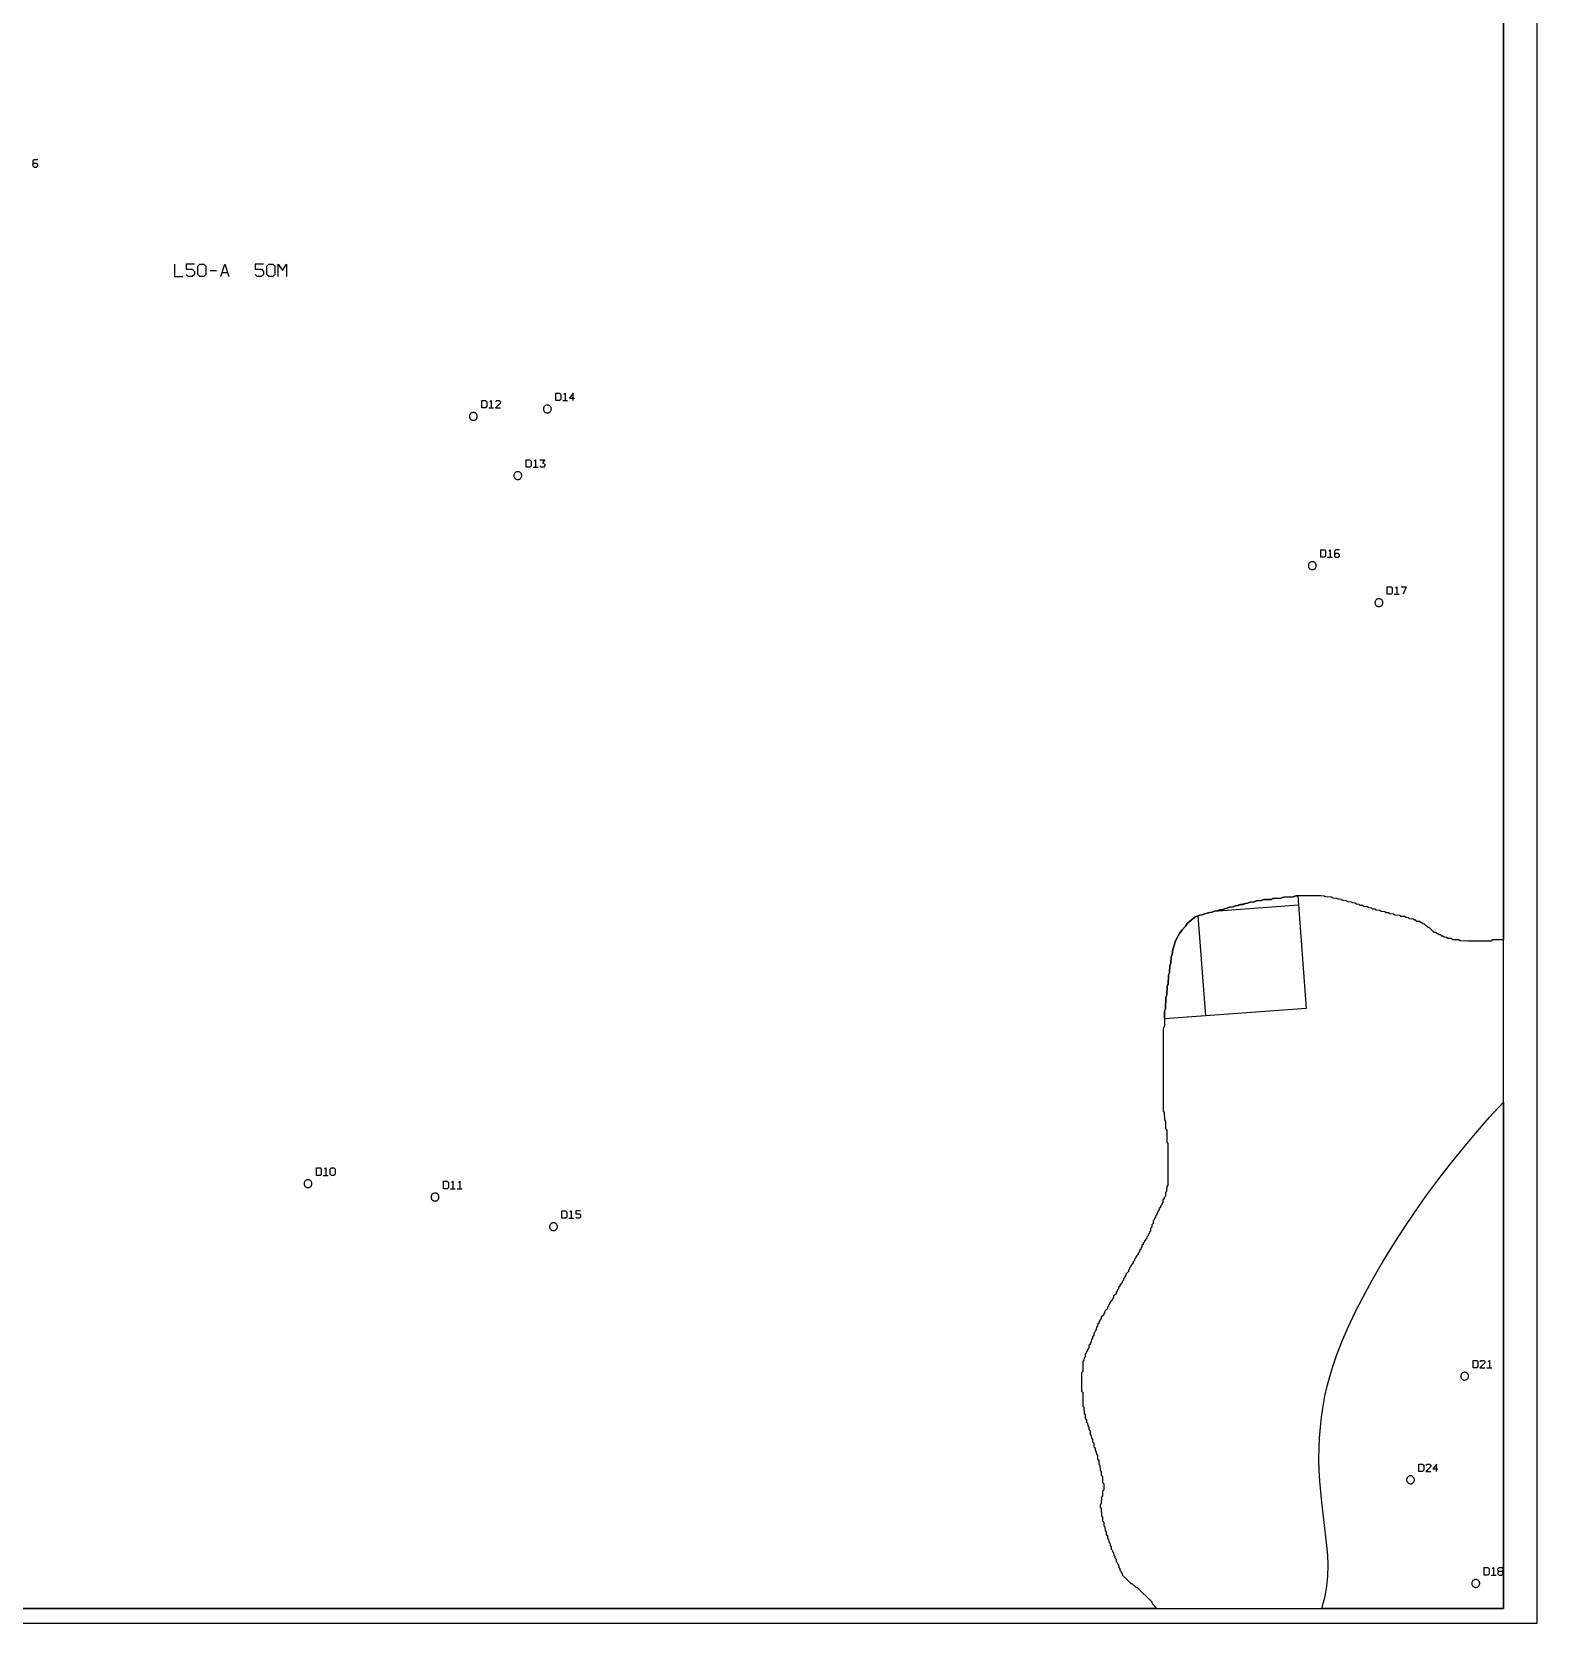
# Model space of a CAD drawing. Header units: millimetres. Extents: x 0 to 1219, y 0 to 1240.
# Drawn here: x 609 to 1219, y 0 to 645 of the extents above; entities that cross this region are included whole.
import ezdxf

# ---------------------------------------------------------------- set-up
doc = ezdxf.new("R2010")
doc.units = ezdxf.units.MM
for name, color, linetype in [('CUT_DOWEL_3.2', 2, 'Continuous'), ('CUT_OUTER', 1, 'Continuous'), ('ENGRAVE_BLDG_BOX', 5, 'Continuous'), ('ENGRAVE_BLDG_FOOTPRINT', 8, 'Continuous'), ('ENGRAVE_NEXT', 3, 'Continuous'), ('ENGRAVE_TEXT', 2, 'Continuous'), ('SHEET_EDGE', 7, 'Continuous')]:
    doc.layers.add(name, color=color, linetype=linetype)

msp = doc.modelspace()

# ---------------------------------------------------------------- linework, layer by layer
at = {"layer": 'CUT_DOWEL_3.2'}
for points in [[(789.71, 489.07), (789.69, 489.28), (789.65, 489.48), (789.58, 489.68), (789.49, 489.87), (789.38, 490.04), (789.24, 490.2), (789.08, 490.34), (788.91, 490.45), (788.72, 490.55), (788.52, 490.61), (788.32, 490.66), (788.11, 490.67), (787.9, 490.66), (787.69, 490.61), (787.49, 490.55), (787.31, 490.45), (787.13, 490.34), (786.98, 490.2), (786.84, 490.04), (786.72, 489.87), (786.63, 489.68), (786.56, 489.48), (786.52, 489.28), (786.51, 489.07), (786.52, 488.86), (786.56, 488.66), (786.63, 488.46), (786.72, 488.27), (786.84, 488.1), (786.98, 487.94), (787.13, 487.8), (787.31, 487.68), (787.49, 487.59), (787.69, 487.52), (787.9, 487.48), (788.11, 487.47), (788.32, 487.48), (788.52, 487.52), (788.72, 487.59), (788.91, 487.68), (789.08, 487.8), (789.24, 487.94), (789.38, 488.1), (789.49, 488.27), (789.58, 488.46), (789.65, 488.66), (789.69, 488.86), (789.71, 489.07)], [(819.71, 492.07), (819.69, 492.28), (819.65, 492.48), (819.58, 492.68), (819.49, 492.87), (819.38, 493.04), (819.24, 493.2), (819.08, 493.34), (818.91, 493.45), (818.72, 493.55), (818.52, 493.61), (818.32, 493.66), (818.11, 493.67), (817.9, 493.66), (817.69, 493.61), (817.49, 493.55), (817.31, 493.45), (817.13, 493.34), (816.98, 493.2), (816.84, 493.04), (816.72, 492.87), (816.63, 492.68), (816.56, 492.48), (816.52, 492.28), (816.51, 492.07), (816.52, 491.86), (816.56, 491.66), (816.63, 491.46), (816.72, 491.27), (816.84, 491.1), (816.98, 490.94), (817.13, 490.8), (817.31, 490.68), (817.49, 490.59), (817.69, 490.52), (817.9, 490.48), (818.11, 490.47), (818.32, 490.48), (818.52, 490.52), (818.72, 490.59), (818.91, 490.68), (819.08, 490.8), (819.24, 490.94), (819.38, 491.1), (819.49, 491.27), (819.58, 491.46), (819.65, 491.66), (819.69, 491.86), (819.71, 492.07)], [(807.71, 465.07), (807.69, 465.28), (807.65, 465.48), (807.58, 465.68), (807.49, 465.87), (807.38, 466.04), (807.24, 466.2), (807.08, 466.34), (806.91, 466.45), (806.72, 466.55), (806.52, 466.61), (806.32, 466.66), (806.11, 466.67), (805.9, 466.66), (805.69, 466.61), (805.49, 466.55), (805.31, 466.45), (805.13, 466.34), (804.98, 466.2), (804.84, 466.04), (804.72, 465.87), (804.63, 465.68), (804.56, 465.48), (804.52, 465.28), (804.51, 465.07), (804.52, 464.86), (804.56, 464.66), (804.63, 464.46), (804.72, 464.27), (804.84, 464.1), (804.98, 463.94), (805.13, 463.8), (805.31, 463.68), (805.49, 463.59), (805.69, 463.52), (805.9, 463.48), (806.11, 463.47), (806.32, 463.48), (806.52, 463.52), (806.72, 463.59), (806.91, 463.68), (807.08, 463.8), (807.24, 463.94), (807.38, 464.1), (807.49, 464.27), (807.58, 464.46), (807.65, 464.66), (807.69, 464.86), (807.71, 465.07)], [(1129.68, 428.58), (1129.66, 428.79), (1129.62, 429), (1129.55, 429.19), (1129.46, 429.38), (1129.34, 429.56), (1129.21, 429.71), (1129.05, 429.85), (1128.88, 429.97), (1128.69, 430.06), (1128.49, 430.13), (1128.28, 430.17), (1128.08, 430.18), (1127.87, 430.17), (1127.66, 430.13), (1127.46, 430.06), (1127.28, 429.97), (1127.1, 429.85), (1126.94, 429.71), (1126.81, 429.56), (1126.69, 429.38), (1126.6, 429.19), (1126.53, 429), (1126.49, 428.79), (1126.48, 428.58), (1126.49, 428.37), (1126.53, 428.17), (1126.6, 427.97), (1126.69, 427.78), (1126.81, 427.61), (1126.94, 427.45), (1127.1, 427.31), (1127.28, 427.2), (1127.46, 427.1), (1127.66, 427.04), (1127.87, 427), (1128.08, 426.98), (1128.28, 427), (1128.49, 427.04), (1128.69, 427.1), (1128.88, 427.2), (1129.05, 427.31), (1129.21, 427.45), (1129.34, 427.61), (1129.46, 427.78), (1129.55, 427.97), (1129.62, 428.17), (1129.66, 428.37), (1129.68, 428.58)], [(1156.68, 413.58), (1156.66, 413.79), (1156.62, 414), (1156.55, 414.19), (1156.46, 414.38), (1156.34, 414.56), (1156.21, 414.71), (1156.05, 414.85), (1155.88, 414.97), (1155.69, 415.06), (1155.49, 415.13), (1155.28, 415.17), (1155.08, 415.18), (1154.87, 415.17), (1154.66, 415.13), (1154.46, 415.06), (1154.28, 414.97), (1154.1, 414.85), (1153.94, 414.71), (1153.81, 414.56), (1153.69, 414.38), (1153.6, 414.19), (1153.53, 414), (1153.49, 413.79), (1153.48, 413.58), (1153.49, 413.37), (1153.53, 413.17), (1153.6, 412.97), (1153.69, 412.78), (1153.81, 412.61), (1153.94, 412.45), (1154.1, 412.31), (1154.28, 412.2), (1154.46, 412.1), (1154.66, 412.04), (1154.87, 412), (1155.08, 411.98), (1155.28, 412), (1155.49, 412.04), (1155.69, 412.1), (1155.88, 412.2), (1156.05, 412.31), (1156.21, 412.45), (1156.34, 412.61), (1156.46, 412.78), (1156.55, 412.97), (1156.62, 413.17), (1156.66, 413.37), (1156.68, 413.58)], [(722.69, 178.09), (722.67, 178.3), (722.63, 178.5), (722.56, 178.7), (722.47, 178.89), (722.35, 179.06), (722.22, 179.22), (722.06, 179.36), (721.89, 179.48), (721.7, 179.57), (721.5, 179.63), (721.29, 179.68), (721.09, 179.69), (720.88, 179.68), (720.67, 179.63), (720.47, 179.57), (720.29, 179.48), (720.11, 179.36), (719.95, 179.22), (719.82, 179.06), (719.7, 178.89), (719.61, 178.7), (719.54, 178.5), (719.5, 178.3), (719.49, 178.09), (719.5, 177.88), (719.54, 177.68), (719.61, 177.48), (719.7, 177.29), (719.82, 177.12), (719.95, 176.96), (720.11, 176.82), (720.29, 176.7), (720.47, 176.61), (720.67, 176.54), (720.88, 176.5), (721.09, 176.49), (721.29, 176.5), (721.5, 176.54), (721.7, 176.61), (721.89, 176.7), (722.06, 176.82), (722.22, 176.96), (722.35, 177.12), (722.47, 177.29), (722.56, 177.48), (722.63, 177.68), (722.67, 177.88), (722.69, 178.09)], [(774.18, 172.68), (774.16, 172.89), (774.12, 173.1), (774.06, 173.3), (773.96, 173.48), (773.85, 173.66), (773.71, 173.81), (773.55, 173.95), (773.38, 174.07), (773.19, 174.16), (772.99, 174.23), (772.79, 174.27), (772.58, 174.28), (772.37, 174.27), (772.16, 174.23), (771.97, 174.16), (771.78, 174.07), (771.6, 173.95), (771.45, 173.81), (771.31, 173.66), (771.19, 173.48), (771.1, 173.3), (771.03, 173.1), (770.99, 172.89), (770.98, 172.68), (770.99, 172.47), (771.03, 172.27), (771.1, 172.07), (771.19, 171.88), (771.31, 171.71), (771.45, 171.55), (771.6, 171.41), (771.78, 171.3), (771.97, 171.21), (772.16, 171.14), (772.37, 171.1), (772.58, 171.08), (772.79, 171.1), (772.99, 171.14), (773.19, 171.21), (773.38, 171.3), (773.55, 171.41), (773.71, 171.55), (773.85, 171.71), (773.96, 171.88), (774.06, 172.07), (774.12, 172.27), (774.16, 172.47), (774.18, 172.68)], [(822.18, 160.68), (822.16, 160.89), (822.12, 161.1), (822.06, 161.3), (821.96, 161.48), (821.85, 161.66), (821.71, 161.81), (821.55, 161.95), (821.38, 162.07), (821.19, 162.16), (820.99, 162.23), (820.79, 162.27), (820.58, 162.28), (820.37, 162.27), (820.16, 162.23), (819.97, 162.16), (819.78, 162.07), (819.6, 161.95), (819.45, 161.81), (819.31, 161.66), (819.19, 161.48), (819.1, 161.3), (819.03, 161.1), (818.99, 160.89), (818.98, 160.68), (818.99, 160.47), (819.03, 160.27), (819.1, 160.07), (819.19, 159.88), (819.31, 159.71), (819.45, 159.55), (819.6, 159.41), (819.78, 159.3), (819.97, 159.21), (820.16, 159.14), (820.37, 159.1), (820.58, 159.08), (820.79, 159.1), (820.99, 159.14), (821.19, 159.21), (821.38, 159.3), (821.55, 159.41), (821.71, 159.55), (821.85, 159.71), (821.96, 159.88), (822.06, 160.07), (822.12, 160.27), (822.16, 160.47), (822.18, 160.68)], [(1191.42, 100.1), (1191.4, 100.31), (1191.36, 100.52), (1191.29, 100.71), (1191.2, 100.9), (1191.09, 101.08), (1190.95, 101.23), (1190.79, 101.37), (1190.62, 101.49), (1190.43, 101.58), (1190.23, 101.65), (1190.02, 101.69), (1189.82, 101.7), (1189.61, 101.69), (1189.4, 101.65), (1189.2, 101.58), (1189.02, 101.49), (1188.84, 101.37), (1188.68, 101.23), (1188.55, 101.08), (1188.43, 100.9), (1188.34, 100.71), (1188.27, 100.52), (1188.23, 100.31), (1188.22, 100.1), (1188.23, 99.89), (1188.27, 99.69), (1188.34, 99.49), (1188.43, 99.3), (1188.55, 99.13), (1188.68, 98.97), (1188.84, 98.83), (1189.02, 98.72), (1189.2, 98.62), (1189.4, 98.56), (1189.61, 98.52), (1189.82, 98.5), (1190.02, 98.52), (1190.23, 98.56), (1190.43, 98.62), (1190.62, 98.72), (1190.79, 98.83), (1190.95, 98.97), (1191.09, 99.13), (1191.2, 99.3), (1191.29, 99.49), (1191.36, 99.69), (1191.4, 99.89), (1191.42, 100.1)], [(1169.48, 58.1), (1169.47, 58.31), (1169.42, 58.52), (1169.36, 58.71), (1169.26, 58.9), (1169.15, 59.08), (1169.01, 59.23), (1168.85, 59.37), (1168.68, 59.49), (1168.49, 59.58), (1168.29, 59.65), (1168.09, 59.69), (1167.88, 59.7), (1167.67, 59.69), (1167.46, 59.65), (1167.27, 59.58), (1167.08, 59.49), (1166.9, 59.37), (1166.75, 59.23), (1166.61, 59.08), (1166.49, 58.9), (1166.4, 58.71), (1166.33, 58.52), (1166.29, 58.31), (1166.28, 58.1), (1166.29, 57.89), (1166.33, 57.69), (1166.4, 57.49), (1166.49, 57.3), (1166.61, 57.13), (1166.75, 56.97), (1166.9, 56.83), (1167.08, 56.72), (1167.27, 56.62), (1167.46, 56.56), (1167.67, 56.52), (1167.88, 56.5), (1168.09, 56.52), (1168.29, 56.56), (1168.49, 56.62), (1168.68, 56.72), (1168.85, 56.83), (1169.01, 56.97), (1169.15, 57.13), (1169.26, 57.3), (1169.36, 57.49), (1169.42, 57.69), (1169.47, 57.89), (1169.48, 58.1)], [(1195.92, 16.1), (1195.91, 16.31), (1195.87, 16.52), (1195.8, 16.71), (1195.71, 16.9), (1195.59, 17.08), (1195.45, 17.23), (1195.3, 17.37), (1195.12, 17.49), (1194.93, 17.58), (1194.74, 17.65), (1194.53, 17.69), (1194.32, 17.7), (1194.11, 17.69), (1193.91, 17.65), (1193.71, 17.58), (1193.52, 17.49), (1193.35, 17.37), (1193.19, 17.23), (1193.05, 17.08), (1192.94, 16.9), (1192.84, 16.71), (1192.78, 16.52), (1192.74, 16.31), (1192.72, 16.1), (1192.74, 15.89), (1192.78, 15.69), (1192.84, 15.49), (1192.94, 15.3), (1193.05, 15.13), (1193.19, 14.97), (1193.35, 14.83), (1193.52, 14.72), (1193.71, 14.62), (1193.91, 14.56), (1194.11, 14.52), (1194.32, 14.5), (1194.53, 14.52), (1194.74, 14.56), (1194.93, 14.62), (1195.12, 14.72), (1195.3, 14.83), (1195.45, 14.97), (1195.59, 15.13), (1195.71, 15.3), (1195.8, 15.49), (1195.87, 15.69), (1195.91, 15.89), (1195.92, 16.1)]]:
    msp.add_lwpolyline(points, close=True, dxfattribs=at)
at = {"layer": 'CUT_OUTER'}
msp.add_lwpolyline([(6, 6), (1205.5, 6), (1205.5, 806.57)], dxfattribs=at)
at = {"layer": 'ENGRAVE_BLDG_BOX'}
for points in [[(1205.5, 468.8), (1205.5, 497.7), (1205.5, 497.7), (1205.5, 468.8), (1205.5, 468.8)], [(1205.5, 438.47), (1205.5, 463.12), (1205.5, 463.12), (1205.5, 438.47), (1205.5, 438.47)], [(1205.5, 404.51), (1205.5, 433.12), (1205.5, 433.12), (1205.5, 404.51), (1205.5, 404.51)], [(1205.5, 368.55), (1205.5, 397.95), (1205.5, 397.95), (1205.5, 368.55), (1205.5, 368.55)], [(1205.5, 363.24), (1205.5, 334.77), (1205.5, 334.77), (1205.5, 363.24), (1205.5, 363.24)], [(1125.61, 249.11), (1068.18, 244.87), (1068.23, 248), (1068.32, 248.5), (1068.5, 248.68), (1068.65, 249), (1068.76, 253.5), (1068.86, 254), (1069.17, 254.5), (1069.28, 258), (1069.39, 258.5), (1069.68, 259), (1069.82, 262.5), (1069.95, 263), (1070.21, 263.5), (1070.37, 266.5), (1070.75, 267.5), (1070.92, 270), (1071.29, 271), (1071.5, 273), (1072.69, 276.5), (1073.69, 278.5), (1074.25, 279.5), (1075.28, 281), (1076.63, 282.5), (1077.38, 283.5), (1079, 284.92), (1080.5, 286.09), (1081, 286.35), (1082.5, 286.93), (1083.5, 287.13), (1084.5, 287.52), (1085.5, 287.68), (1086.5, 288.07), (1087.5, 288.21), (1088.5, 288.6), (1089.5, 288.73), (1090.5, 289.12), (1092, 289.26), (1092.5, 289.53), (1093.5, 289.75), (1094.5, 290.16), (1096, 290.28), (1096.5, 290.56), (1097, 290.69), (1098, 290.79), (1098.5, 291.07), (1099, 291.2), (1100, 291.29), (1100.5, 291.58), (1101, 291.71), (1102, 291.79), (1102.5, 292.08), (1103, 292.2), (1104.5, 292.3), (1105, 292.59), (1105.5, 292.71), (1107.5, 292.82), (1108, 293.11), (1108.5, 293.22), (1111.5, 293.33), (1112, 293.64), (1112.5, 293.74), (1115.5, 293.84), (1116, 294.15), (1116.5, 294.25), (1120.5, 294.34), (1121, 294.66), (1121.5, 294.75), (1122.24, 294.76), (1125.61, 249.11)]]:
    msp.add_lwpolyline(points, close=True, dxfattribs=at)
at = {"layer": 'ENGRAVE_BLDG_FOOTPRINT'}
for points in [[(1205.5, 497.7), (1205.5, 468.8), (1205.5, 468.8), (1205.5, 497.7), (1205.5, 497.7)], [(1205.5, 463.12), (1205.5, 438.47), (1205.5, 438.47), (1205.5, 463.12), (1205.5, 463.12)], [(1205.5, 433.12), (1205.5, 404.51), (1205.5, 404.51), (1205.5, 433.12), (1205.5, 433.12)], [(1205.5, 397.95), (1205.5, 368.55), (1205.5, 368.55), (1205.5, 397.95), (1205.5, 397.95)], [(1205.5, 363.24), (1205.5, 334.77), (1205.5, 334.77), (1205.5, 363.24), (1205.5, 363.24)], [(1122.52, 291), (1088.12, 288.45), (1088.5, 288.6), (1089.5, 288.73), (1090.5, 289.12), (1092, 289.26), (1092.5, 289.53), (1093.5, 289.75), (1094.5, 290.16), (1096, 290.28), (1096.5, 290.56), (1097, 290.69), (1098, 290.79), (1098.5, 291.07), (1099, 291.2), (1100, 291.29), (1100.5, 291.58), (1101, 291.71), (1102, 291.79), (1102.5, 292.08), (1103, 292.2), (1104.5, 292.3), (1105, 292.59), (1105.5, 292.71), (1107.5, 292.82), (1108, 293.11), (1108.5, 293.22), (1111.5, 293.33), (1112, 293.64), (1112.5, 293.74), (1115.5, 293.84), (1116, 294.15), (1116.5, 294.25), (1120.5, 294.34), (1121, 294.66), (1121.5, 294.75), (1122.24, 294.76), (1122.52, 291)], [(1084.73, 246.09), (1068.18, 244.87), (1068.23, 248), (1068.32, 248.5), (1068.5, 248.68), (1068.65, 249), (1068.76, 253.5), (1068.86, 254), (1069.17, 254.5), (1069.28, 258), (1069.39, 258.5), (1069.68, 259), (1069.82, 262.5), (1069.95, 263), (1070.21, 263.5), (1070.37, 266.5), (1070.75, 267.5), (1070.92, 270), (1071.29, 271), (1071.5, 273), (1072.69, 276.5), (1073.69, 278.5), (1074.25, 279.5), (1075.28, 281), (1076.63, 282.5), (1077.38, 283.5), (1079, 284.92), (1080.5, 286.09), (1081, 286.35), (1081.73, 286.63), (1084.73, 246.09)]]:
    msp.add_lwpolyline(points, close=True, dxfattribs=at)
at = {"layer": 'ENGRAVE_NEXT'}
msp.add_lwpolyline([(1205.5, 743.14), (1205.5, 276.94), (1201, 276.91), (1200.5, 276.46), (1191, 276.46), (1188, 276.47), (1187.5, 276.92), (1185, 276.96), (1184.5, 277.42), (1183, 277.46), (1182.5, 277.92), (1181.5, 277.96), (1181, 278.43), (1180.5, 278.45), (1180, 278.92), (1179.5, 278.95), (1179, 279.41), (1178.5, 279.45), (1178, 279.91), (1177.5, 279.95), (1175.5, 281.87), (1175, 281.93), (1174.89, 282), (1173.5, 283.34), (1173, 283.41), (1172.5, 283.85), (1172, 283.91), (1171.5, 284.34), (1170.5, 284.42), (1170, 284.85), (1169.5, 284.9), (1169, 285.33), (1167.5, 285.42), (1167, 285.84), (1166, 285.92), (1165.5, 286.33), (1164, 286.42), (1163.5, 286.83), (1161.5, 286.92), (1161, 287.34), (1159.5, 287.42), (1159, 287.84), (1158, 287.91), (1157.5, 288.32), (1156, 288.41), (1155.5, 288.82), (1154, 288.91), (1153.5, 289.32), (1152.5, 289.4), (1152, 289.81), (1151, 289.9), (1150.5, 290.3), (1149, 290.4), (1148.5, 290.8), (1147.5, 290.89), (1147, 291.29), (1146, 291.39), (1145.5, 291.77), (1144.5, 291.88), (1144, 292.26), (1142.5, 292.38), (1142.25, 292.5), (1142, 292.75), (1140.5, 292.87), (1140.24, 293), (1140, 293.24), (1138.5, 293.37), (1138.22, 293.5), (1138, 293.72), (1136.5, 293.86), (1136.2, 294), (1136, 294.2), (1135.5, 294.28), (1133.5, 294.35), (1133.18, 294.5), (1133, 294.68), (1131.5, 294.8), (1121.5, 294.75), (1121, 294.66), (1120.5, 294.34), (1116.5, 294.25), (1116, 294.15), (1115.5, 293.84), (1112.5, 293.74), (1112, 293.64), (1111.5, 293.33), (1108.5, 293.22), (1108, 293.11), (1107.5, 292.82), (1105.5, 292.71), (1105, 292.59), (1104.5, 292.3), (1103, 292.2), (1102.5, 292.08), (1102, 291.79), (1101, 291.71), (1100.5, 291.58), (1100, 291.29), (1099, 291.2), (1098.5, 291.07), (1098, 290.79), (1097, 290.69), (1096.5, 290.56), (1096, 290.28), (1094.5, 290.16), (1093.5, 289.75), (1092.5, 289.53), (1092, 289.26), (1090.5, 289.12), (1089.5, 288.73), (1088.5, 288.6), (1087.5, 288.21), (1086.5, 288.07), (1085.5, 287.68), (1084.5, 287.52), (1083.5, 287.13), (1082.5, 286.93), (1081, 286.35), (1080.5, 286.09), (1079, 284.92), (1077.38, 283.5), (1076.63, 282.5), (1075.28, 281), (1074.25, 279.5), (1073.69, 278.5), (1072.69, 276.5), (1071.5, 273), (1071.29, 271), (1070.92, 270), (1070.75, 267.5), (1070.37, 266.5), (1070.21, 263.5), (1069.95, 263), (1069.82, 262.5), (1069.68, 259), (1069.39, 258.5), (1069.28, 258), (1069.17, 254.5), (1068.86, 254), (1068.76, 253.5), (1068.65, 249), (1068.5, 248.68), (1068.32, 248.5), (1068.23, 248), (1068.13, 242), (1068, 241.72), (1067.78, 241.5), (1067.68, 240.5), (1067.62, 208), (1067.66, 207.5), (1068.07, 207), (1068.15, 204), (1068.57, 203.5), (1068.63, 200.5), (1069.06, 200), (1069.12, 195), (1069.55, 194.5), (1069.53, 177.5), (1069.07, 177), (1069.03, 175), (1068.57, 174.5), (1068.53, 173), (1068.06, 172.5), (1068, 171.94), (1067.57, 171.5), (1067.53, 170.5), (1067.06, 170), (1067.04, 169.5), (1066.56, 169), (1066.54, 168.5), (1066.06, 168), (1066.04, 167.5), (1065.56, 167), (1065.54, 166.5), (1065.06, 166), (1065.04, 165.5), (1064.57, 165), (1064.54, 164.5), (1064.07, 164), (1064, 163.43), (1063.57, 163), (1063.54, 162), (1063.07, 161.5), (1063.03, 160.5), (1062.56, 160), (1062.53, 159), (1062.05, 158.5), (1062, 157.95), (1061.56, 157.5), (1061.53, 157), (1061.05, 156.5), (1061.03, 156), (1060.06, 155), (1060.04, 154.5), (1059.56, 154), (1059.54, 153.5), (1059.06, 153), (1059.04, 152.5), (1058.56, 152), (1058.53, 151.5), (1058.06, 151), (1058.03, 150.5), (1057.55, 150), (1057.53, 149.5), (1056.56, 148.5), (1056.54, 148), (1056.06, 147.5), (1056.03, 147), (1055.55, 146.5), (1055.53, 146), (1054.56, 145), (1054.54, 144.5), (1054.06, 144), (1054.03, 143.5), (1053.55, 143), (1053.53, 142.5), (1052.56, 141.5), (1052.54, 141), (1052.06, 140.5), (1052.03, 140), (1051.55, 139.5), (1051.53, 139), (1051.05, 138.5), (1051.03, 138), (1050.06, 137), (1050.04, 136.5), (1049.55, 136), (1049.53, 135.5), (1049.05, 135), (1049.03, 134.5), (1048.55, 134), (1048.53, 133.5), (1047.56, 132.5), (1047.53, 132), (1047.05, 131.5), (1047.03, 131), (1046.06, 130), (1046.04, 129.5), (1045.56, 129), (1045.53, 128.5), (1045.05, 128), (1045.03, 127.5), (1044.06, 126.5), (1044.04, 126), (1043.56, 125.5), (1043.53, 125), (1042.56, 124), (1042.54, 123.5), (1042.06, 123), (1042.04, 122.5), (1041.56, 122), (1041.54, 121.5), (1041.06, 121), (1041, 120.44), (1040.57, 120), (1040.53, 119), (1040.06, 118.5), (1040, 117.94), (1039.57, 117.5), (1039.53, 116.5), (1039.06, 116), (1039, 115.44), (1038.57, 115), (1038.53, 114), (1038.06, 113.5), (1038, 112.93), (1037.57, 112.5), (1037.53, 111.5), (1037.06, 111), (1037.04, 110.5), (1036.57, 110), (1036.5, 109.42), (1036.08, 109), (1036.04, 108), (1035.58, 107.5), (1035.54, 106.5), (1035.09, 106), (1035.04, 102), (1034.58, 101.5), (1034.56, 101), (1034.57, 94), (1035.03, 93.5), (1035.08, 88), (1035.54, 87.5), (1035.58, 85), (1036.04, 84.5), (1036.07, 83), (1036.54, 82.5), (1036.57, 81.5), (1037.03, 81), (1037.06, 80), (1037.53, 79.5), (1037.56, 78.5), (1038.03, 78), (1038.06, 76.5), (1038.53, 76), (1038.56, 75), (1039.03, 74.5), (1039.06, 73.5), (1039.53, 73), (1039.56, 71.5), (1040.03, 71), (1040.06, 70), (1040.53, 69.5), (1040.56, 68.5), (1041.03, 68), (1041.06, 66.5), (1041.53, 66), (1041.56, 64.5), (1042.03, 64), (1042.06, 62), (1042.53, 61.5), (1042.56, 60), (1043.03, 59.5), (1043.06, 57), (1043.53, 56.5), (1043.53, 54), (1043.07, 53.5), (1043.04, 51.5), (1042.59, 51), (1042.55, 48.5), (1042.12, 48), (1042.1, 47.5), (1042.12, 47), (1042.55, 46.5), (1042.61, 43.5), (1043.05, 43), (1043.1, 41.5), (1043.55, 41), (1043.6, 39.5), (1044.05, 39), (1044.11, 37.5), (1044.56, 37), (1044.6, 36), (1045.05, 35.5), (1045.1, 34.5), (1045.55, 34), (1045.6, 33), (1046.06, 32.5), (1046.11, 31.5), (1046.56, 31), (1046.61, 30), (1047, 29.62), (1047.1, 29), (1047.56, 28.5), (1047.62, 27.5), (1048, 27.12), (1048.11, 26.5), (1048.56, 26), (1048.62, 25), (1049, 24.62), (1049.11, 24), (1049.57, 23.5), (1049.64, 22.5), (1050.08, 22), (1050.13, 21.5), (1050.58, 21), (1050.64, 20.5), (1051.09, 20), (1051.16, 19.5), (1054.5, 16.14), (1055, 16.08), (1056.5, 14.62), (1057.08, 14.5), (1063, 8.6), (1063.08, 8.5), (1063.14, 8), (1065.14, 6), (6, 6)], dxfattribs=at)
msp.add_lwpolyline([(1133.24, 11), (1133.96, 15), (1134.36, 19), (1134.47, 23.5), (1134.32, 27.5), (1133.99, 31.5), (1131.91, 49), (1131.13, 57.5), (1130.89, 62), (1130.78, 66.5), (1130.82, 71), (1130.98, 75), (1131.33, 79.5), (1131.78, 83.5), (1132.46, 88), (1133.22, 92), (1134.13, 96), (1135.19, 100), (1136.4, 104), (1137.92, 108.5), (1140.03, 114), (1142.61, 120), (1145.44, 126), (1148.51, 132), (1152.34, 139), (1156.4, 146), (1160.68, 153), (1165.18, 160), (1169.56, 166.5), (1174.14, 173), (1178.93, 179.5), (1183.95, 186), (1188.78, 192), (1194.24, 198.5), (1199.92, 205), (1205.5, 211.17), (1205.5, 211.17), (1205.5, 6), (1132, 6), (1131.9, 6), (1132.63, 8.5), (1133.24, 11)], close=True, dxfattribs=at)
at = {"layer": 'ENGRAVE_TEXT'}
for points in [[(611.58, 593.09), (610.08, 593.09), (609.58, 592.59), (609.58, 590.59), (610.08, 590.09), (611.08, 590.09), (611.58, 590.59), (611.58, 591.09), (611.08, 591.59), (610.08, 591.59), (609.58, 591.09)], [(667.05, 550.75), (667.05, 545.75), (670.39, 545.75)], [(675.05, 550.75), (671.72, 550.75), (671.72, 548.67), (674.22, 548.67), (675.05, 547.84), (675.05, 546.59), (674.22, 545.75), (672.55, 545.75), (671.72, 546.59)], [(676.39, 546.59), (676.39, 549.92), (677.22, 550.75), (678.89, 550.75), (679.72, 549.92), (679.72, 546.59), (678.89, 545.75), (677.22, 545.75), (676.39, 546.59)], [(681.47, 548.25), (683.97, 548.25)], [(685.72, 545.75), (687.39, 550.75), (689.05, 545.75)], [(703.05, 550.75), (699.72, 550.75), (699.72, 548.67), (702.22, 548.67), (703.05, 547.84), (703.05, 546.59), (702.22, 545.75), (700.55, 545.75), (699.72, 546.59)], [(704.39, 546.59), (704.39, 549.92), (705.22, 550.75), (706.89, 550.75), (707.72, 549.92), (707.72, 546.59), (706.89, 545.75), (705.22, 545.75), (704.39, 546.59)], [(709.05, 545.75), (709.05, 550.75), (710.72, 548.25), (712.39, 550.75), (712.39, 545.75)], [(686.3, 547.42), (688.47, 547.42)], [(821.51, 495.47), (821.51, 498.47), (823.01, 498.47), (823.51, 497.97), (823.51, 495.97), (823.01, 495.47), (821.51, 495.47)], [(824.81, 497.97), (825.31, 498.47), (825.31, 495.47)], [(828.61, 495.47), (828.61, 498.47), (827.11, 496.47), (829.11, 496.47)], [(791.51, 492.47), (791.51, 495.47), (793.01, 495.47), (793.51, 494.97), (793.51, 492.97), (793.01, 492.47), (791.51, 492.47)], [(794.31, 492.47), (796.31, 492.47)], [(794.81, 494.97), (795.31, 495.47), (795.31, 492.47)], [(797.11, 494.97), (797.61, 495.47), (798.61, 495.47), (799.11, 494.97), (799.11, 494.47), (797.11, 492.47), (799.11, 492.47)], [(824.31, 495.47), (826.31, 495.47)], [(809.51, 468.47), (809.51, 471.47), (811.01, 471.47), (811.51, 470.97), (811.51, 468.97), (811.01, 468.47), (809.51, 468.47)], [(812.81, 470.97), (813.31, 471.47), (813.31, 468.47)], [(815.11, 471.47), (817.11, 471.47), (816.11, 470.22), (817.11, 469.72), (817.11, 468.97), (816.61, 468.47), (815.61, 468.47), (815.11, 468.97)], [(812.31, 468.47), (814.31, 468.47)], [(1131.48, 431.98), (1131.48, 434.98), (1132.98, 434.98), (1133.48, 434.48), (1133.48, 432.48), (1132.98, 431.98), (1131.48, 431.98)], [(1134.78, 434.48), (1135.28, 434.98), (1135.28, 431.98)], [(1139.08, 434.98), (1137.58, 434.98), (1137.08, 434.48), (1137.08, 432.48), (1137.58, 431.98), (1138.58, 431.98), (1139.08, 432.48), (1139.08, 432.98), (1138.58, 433.48), (1137.58, 433.48), (1137.08, 432.98)], [(1134.28, 431.98), (1136.28, 431.98)], [(1158.48, 416.98), (1158.48, 419.98), (1159.98, 419.98), (1160.48, 419.48), (1160.48, 417.48), (1159.98, 416.98), (1158.48, 416.98)], [(1161.78, 419.48), (1162.28, 419.98), (1162.28, 416.98)], [(1164.08, 419.98), (1166.08, 419.98), (1164.83, 416.98)], [(1161.28, 416.98), (1163.28, 416.98)], [(724.49, 181.49), (724.49, 184.49), (725.99, 184.49), (726.49, 183.99), (726.49, 181.99), (725.99, 181.49), (724.49, 181.49)], [(727.29, 181.49), (729.29, 181.49)], [(727.79, 183.99), (728.29, 184.49), (728.29, 181.49)], [(730.09, 181.99), (730.09, 183.99), (730.59, 184.49), (731.59, 184.49), (732.09, 183.99), (732.09, 181.99), (731.59, 181.49), (730.59, 181.49), (730.09, 181.99)], [(775.98, 176.08), (775.98, 179.08), (777.48, 179.08), (777.98, 178.58), (777.98, 176.58), (777.48, 176.08), (775.98, 176.08)], [(778.78, 176.08), (780.78, 176.08)], [(779.28, 178.58), (779.78, 179.08), (779.78, 176.08)], [(781.58, 176.08), (783.58, 176.08)], [(782.08, 178.58), (782.58, 179.08), (782.58, 176.08)], [(823.98, 164.08), (823.98, 167.08), (825.48, 167.08), (825.98, 166.58), (825.98, 164.58), (825.48, 164.08), (823.98, 164.08)], [(826.78, 164.08), (828.78, 164.08)], [(827.28, 166.58), (827.78, 167.08), (827.78, 164.08)], [(831.58, 167.08), (829.58, 167.08), (829.58, 165.83), (831.08, 165.83), (831.58, 165.33), (831.58, 164.58), (831.08, 164.08), (830.08, 164.08), (829.58, 164.58)], [(1193.22, 103.5), (1193.22, 106.5), (1194.72, 106.5), (1195.22, 106), (1195.22, 104), (1194.72, 103.5), (1193.22, 103.5)], [(1196.02, 106), (1196.52, 106.5), (1197.52, 106.5), (1198.02, 106), (1198.02, 105.5), (1196.02, 103.5), (1198.02, 103.5)], [(1198.82, 103.5), (1200.82, 103.5)], [(1199.32, 106), (1199.82, 106.5), (1199.82, 103.5)], [(1171.28, 61.5), (1171.28, 64.5), (1172.78, 64.5), (1173.28, 64), (1173.28, 62), (1172.78, 61.5), (1171.28, 61.5)], [(1174.08, 64), (1174.58, 64.5), (1175.58, 64.5), (1176.08, 64), (1176.08, 63.5), (1174.08, 61.5), (1176.08, 61.5)], [(1178.38, 61.5), (1178.38, 64.5), (1176.88, 62.5), (1178.88, 62.5)], [(1197.72, 19.5), (1197.72, 22.5), (1199.22, 22.5), (1199.72, 22), (1199.72, 20), (1199.22, 19.5), (1197.72, 19.5)], [(1200.52, 19.5), (1202.52, 19.5)], [(1201.02, 22), (1201.52, 22.5), (1201.52, 19.5)], [(1203.82, 21), (1203.32, 21.5), (1203.32, 22), (1203.82, 22.5), (1204.82, 22.5), (1205.32, 22), (1205.32, 21.5), (1204.82, 21), (1203.82, 21), (1203.32, 20.5), (1203.32, 20), (1203.82, 19.5), (1204.82, 19.5), (1205.32, 20), (1205.32, 20.5), (1204.82, 21)]]:
    msp.add_lwpolyline(points, dxfattribs=at)
at = {"layer": 'SHEET_EDGE'}
msp.add_lwpolyline([(0, 0), (1219.2, 0), (1219.2, 1219.2), (0, 1219.2)], close=True, dxfattribs=at)

doc.saveas('drawing.dxf')
